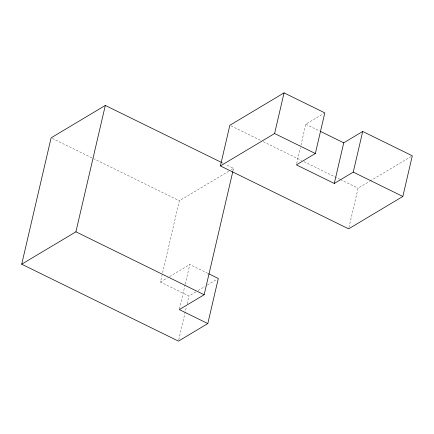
<?xml version="1.0" encoding="UTF-8"?>
<svg xmlns="http://www.w3.org/2000/svg" width="434" height="434" viewBox="0 0 434 434"><rect width="100%" height="100%" fill="white"/><g stroke="black" fill="none" stroke-linecap="round" stroke-linejoin="round"><path stroke-width="0.33" stroke-dasharray="2.17 1.63" d="M195.848 291.914L188.936 296.042L160.439 282.057L179.356 200.763L228.951 171.121M179.464 308.937L185.09 284.764M185.242 284.107L189.799 264.507L208.597 273.729M178.754 339.817L186.506 306.496M187.114 303.881L188.936 296.042M232.949 170.996L233.563 168.365L225.664 164.486M296.682 163.547L300.339 147.815M300.952 145.195L305.834 124.216L323.656 113.562M348.936 227.541L358.093 188.204L369.627 181.309M231.257 169.743L233.563 168.365M160.439 282.057L167.35 277.928M169.651 276.55L189.799 264.507M370.202 180.962L411.144 156.49M198.148 290.536L205.06 286.407M207.36 285.029L217.152 279.176M305.834 124.216L319.674 131.003M231.062 125.876L260.845 140.486M263.275 141.679L301.565 160.466M303.995 161.66L339.86 179.258M340.468 179.557L358.093 188.204M222.018 162.696L223.233 163.292M52.324 138.435L179.356 200.763"/><path stroke-width="0.65" d="M208.597 273.729L218.302 278.492L207.81 323.569L178.45 341.124L21.7 264.214L51.109 137.838L105.316 105.44L221.411 162.397M21.7 264.214L75.907 231.816L105.316 105.44M220.385 165.924L229.846 125.28L284.053 92.876L324.806 112.873L315.35 153.522L296.373 164.86L334.278 183.457L353.254 172.119L362.71 131.469L412.3 155.801L402.839 196.45L348.632 228.848L220.385 165.924L274.592 133.526L284.053 92.876M207.81 323.569L179.313 309.588L204.154 294.74L232.798 171.652M334.278 183.457L343.739 142.813L362.71 131.469M320.276 131.301L343.739 142.813M274.592 133.526L315.35 153.522M353.254 172.119L402.839 196.45M75.907 231.816L204.154 294.74"/></g></svg>
